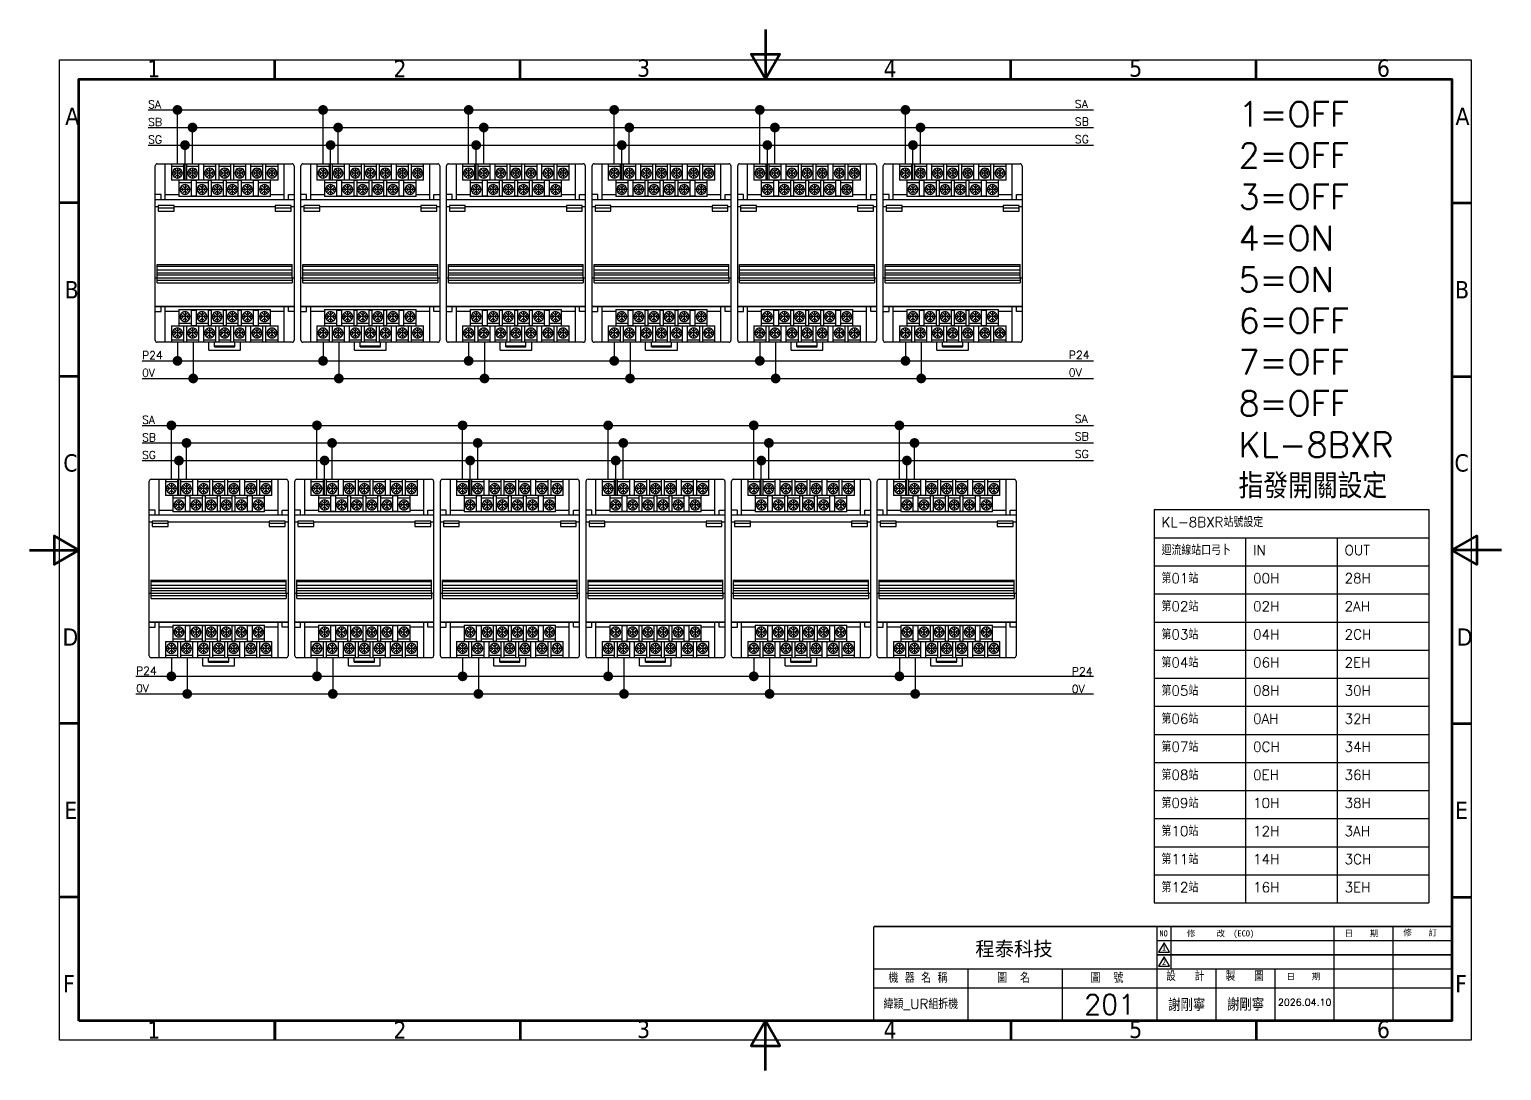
# Model space of a CAD drawing. Header units: millimetres. Extents: x -782 to 3702, y -797 to 1013.
# Drawn here: x 53.1 to 350.1, y -292.1 to -82.1 of the extents above; entities that cross this region are included whole.
import ezdxf

# ---------------------------------------------------------------- set-up
doc = ezdxf.new("R2010")
doc.units = ezdxf.units.MM
doc.linetypes.add('CENTER', pattern=[50.8, 31.75, -6.35, 6.35, -6.35])
for name, color, linetype in [('1', 7, 'Continuous'), ('5', 7, 'Continuous'), ('TEXT', 7, 'Continuous')]:
    doc.layers.add(name, color=color, linetype=linetype)
doc.layers.add('圖框 (ISO)', color=7, linetype='Continuous', lineweight=70)
doc.styles.add('RUBONM', font='COMPLEX.shx', dxfattribs={"bigfont": 'chineset.shx'})
doc.styles.get("Standard").update_dxf_attribs({"font": 'txt.shx', "height": 2, "bigfont": 'chineset.shx'})
doc.styles.add('STYLE1', font='', dxfattribs={"height": 30})
doc.styles.add('註記文字 (ISO)', font='tahoma.ttf')
doc.styles.get('STYLE1').set_extended_font_data('MingLiU')

# ---------------------------------------------------------------- blocks, each defined once
blk = doc.blocks.new('A$C0CEA0B25')
for p, q in [((6.1, 203.9), (290.9, 203.9)), ((6.1, 6.1), (6.1, 203.9)), ((290.9, 203.9), (290.9, 6.1)), ((290.9, 6.1), (6.1, 6.1))]:
    blk.add_line(p, q)
at = {"const_width": 0.286}
for points in [[(170.31, 29.05), (287, 29.05)], [(170.31, 29.05), (170.31, 10)], [(227.47, 29.05), (227.47, 10)], [(230.32, 29.05), (230.32, 20.48)], [(263.19, 29.05), (263.19, 10)], [(275.09, 29.05), (275.09, 10)], [(227.47, 26.19), (287, 26.19)], [(227.47, 23.34), (287, 23.34)], [(170.31, 20.48), (287, 20.48)], [(189.36, 20.48), (189.36, 10)], [(208.41, 20.48), (208.41, 10)], [(239.37, 20.48), (239.37, 10)], [(251.28, 20.48), (251.28, 10)], [(170.31, 16.67), (287, 16.67)], [(170.31, 10), (287, 10)]]:
    blk.add_lwpolyline(points, dxfattribs=at)
at = {"layer": '5'}
for points in [[(229.98, 23.91), (228.9, 25.79), (227.81, 23.91)], [(229.98, 21.05), (228.9, 22.93), (227.81, 21.05)]]:
    blk.add_lwpolyline(points, close=True, dxfattribs=at)
at = {"layer": '圖框 (ISO)'}
for p, q in [((49.5, 200), (49.5, 203.9)), ((99, 200), (99, 203.9)), ((198, 200), (198, 203.9)), ((247.5, 200), (247.5, 203.9)), ((10, 175), (6.1, 175)), ((287, 175), (290.9, 175)), ((10, 140), (6.1, 140)), ((287, 140), (290.9, 140)), ((10, 70), (6.1, 70)), ((287, 70), (290.9, 70)), ((10, 35), (6.1, 35)), ((287, 35), (290.9, 35)), ((49.5, 10), (49.5, 6.1)), ((49.5, 6.1), (49.5, 10)), ((99, 10), (99, 6.1)), ((198, 10), (198, 6.1)), ((247.5, 10), (247.5, 6.1))]:
    blk.add_line(p, q, dxfattribs=at)
at = {"layer": '圖框 (ISO)', "flags": 128}
for points in [[(148.5, 210), (148.5, 200), (145.61, 205), (151.39, 205), (148.5, 200)], [(10, 10), (10, 200), (287, 200), (287, 10), (10, 10)], [(0, 105), (10, 105), (5, 107.89), (5, 102.11), (10, 105)], [(297, 105), (287, 105), (292, 107.89), (292, 102.11), (287, 105)], [(148.5, 0), (148.5, 10), (145.61, 5), (151.39, 5), (148.5, 10)]]:
    blk.add_lwpolyline(points, dxfattribs=at)
at = {"layer": '5'}
for s, height, style, p in [('NO', 1.238, 'STYLE1', (227.98, 27.05)), ('修     改  (ECO)', 1.2383, 'STYLE1', (233.51, 27.05)), ('日    期', 1.238, 'STYLE1', (265.33, 27.05)), ('修    訂', 1.238, 'STYLE1', (277.17, 27.21)), ('1', 1.14, 'STYLE1', (228.5, 24.17)), ('2', 1.14, 'STYLE1', (228.5, 21.31)), ('機 器 名 稱', 1.905, 'RUBONM', (173.3, 17.71)), ('圖  名', 1.905, 'RUBONM', (195.24, 17.71)), ('圖  號', 1.905, 'RUBONM', (214.09, 17.71)), ('設   計', 1.705, 'RUBONM', (229.32, 18.12)), ('製   圖', 1.705, 'RUBONM', (241.32, 18.12)), ('日    期', 1.238, 'STYLE1', (253.59, 18.36))]:
    blk.add_text(s, height=height, dxfattribs=dict(at, style=style)).set_placement(p)
at = {"layer": 'TEXT', "style": 'STYLE1'}
blk.add_text('程泰科技', height=2.858, dxfattribs=at).set_placement((190.84, 23.14))
at = {"layer": '圖框 (ISO)', "char_height": 3.5, "attachment_point": 7, "style": '註記文字 (ISO)'}
for s, insert in [('1', (23.78, 200.33)), ('2', (73.44, 200.33)), ('3', (122.6, 200.4)), ('4', (172.33, 200.33)), ('5', (221.88, 200.4)), ('6', (271.85, 200.4)), ('A', (7.21, 190.75)), ('A', (287.71, 190.75)), ('B', (7.11, 155.75)), ('B', (287.62, 155.75)), ('C', (6.83, 120.75)), ('C', (287.5, 120.75)), ('D', (6.67, 85.69)), ('D', (287.97, 85.69)), ('E', (7.04, 50.75)), ('E', (287.62, 50.75)), ('F', (6.77, 15.75)), ('F', (287.64, 15.75)), ('1', (23.78, 6.43)), ('2', (73.44, 6.43)), ('3', (122.6, 6.5)), ('4', (172.33, 6.43)), ('5', (221.88, 6.5)), ('6', (271.85, 6.5))]:
    blk.add_mtext(s, dxfattribs=dict(at, insert=insert))
blk = doc.blocks.new('圖框2')
blk.add_blockref('A$C0CEA0B25', (0, 0))
at = {"ltscale": 2, "attachment_point": 1}
for s, insert, char_height in [('謝剛寧', (241.61, 14.58), 2.5), ('謝剛寧', (229.73, 14.49), 2.5), ('2026.04.10', (251.88, 14.49), 1.4)]:
    blk.add_mtext(s, dxfattribs=dict(at, insert=insert, char_height=char_height))
at = {"color": 7, "ltscale": 2, "insert": (179.84, 13.33), "char_height": 2, "attachment_point": 5}
blk.add_mtext_dynamic_manual_height_columns('緯穎_UR組拆機', width=19.0512, gutter_width=10, heights=[0], dxfattribs=at)
blk = doc.blocks.new('A$C4FCD676B')
at = {"layer": '1', "color": 7, "linetype": 'Continuous'}
for p, q in [((0, 78.5), (0, 93)), ((1, 94), (5, 94)), ((5, 94), (38.05, 94)), ((5, 78.5), (5, 94)), ((8.11, 94), (8.11, 92.85)), ((8.11, 92.85), (14.21, 92.85)), ((8.11, 92.85), (8.11, 85.75)), ((10.1, 89.65), (9.07, 90.68)), ((10.81, 90.36), (9.78, 91.39)), ((12.54, 91.39), (11.51, 90.36)), ((13.25, 90.68), (12.22, 89.65)), ((14.21, 94), (15.73, 94)), ((14.21, 94), (14.21, 92.85)), ((14.21, 92.85), (14.21, 85.75)), ((15.73, 94), (15.73, 92.85)), ((15.73, 92.85), (21.83, 92.85)), ((15.73, 92.85), (15.73, 85.75)), ((17.72, 89.65), (16.69, 90.68)), ((18.43, 90.36), (17.4, 91.39)), ((20.16, 91.39), (19.13, 90.36)), ((20.87, 90.68), (19.84, 89.65)), ((21.83, 94), (24.33, 94)), ((21.83, 94), (21.83, 92.85)), ((21.83, 92.85), (21.83, 85.75)), ((24.33, 94), (24.33, 92.85)), ((24.33, 94), (30.43, 94)), ((24.33, 92.85), (30.43, 92.85)), ((24.33, 92.85), (24.33, 85.75)), ((26.32, 89.65), (25.29, 90.68)), ((27.03, 90.36), (26, 91.39)), ((28.76, 91.39), (27.73, 90.36)), ((29.47, 90.68), (28.44, 89.65)), ((30.43, 94), (31.95, 94)), ((30.43, 94), (30.43, 92.85)), ((30.43, 92.85), (30.43, 85.75)), ((31.95, 94), (31.95, 92.85)), ((31.95, 92.85), (38.05, 92.85)), ((31.95, 92.85), (31.95, 85.75)), ((33.94, 89.65), (32.91, 90.68)), ((34.65, 90.36), (33.62, 91.39)), ((36.38, 91.39), (35.35, 90.36)), ((37.09, 90.68), (36.06, 89.65)), ((38.05, 94), (39.57, 94)), ((38.05, 92.85), (38.05, 94)), ((38.05, 85.75), (38.05, 92.85)), ((39.57, 94), (45.67, 94)), ((39.57, 92.85), (39.57, 94)), ((39.57, 85.75), (39.57, 92.85)), ((39.57, 92.85), (45.67, 92.85)), ((41.56, 89.65), (40.53, 90.68)), ((42.27, 90.36), (41.24, 91.39)), ((44, 91.39), (42.97, 90.36)), ((44.71, 90.68), (43.68, 89.65)), ((45.67, 94), (48.17, 94)), ((45.67, 92.85), (45.67, 94)), ((45.67, 85.75), (45.67, 92.85)), ((48.17, 94), (65, 94)), ((48.17, 92.85), (48.17, 94)), ((48.17, 85.75), (48.17, 92.85)), ((48.17, 92.85), (54.27, 92.85)), ((50.16, 89.65), (49.13, 90.68)), ((50.87, 90.36), (49.84, 91.39)), ((52.6, 91.39), (51.57, 90.36)), ((53.31, 90.68), (52.28, 89.65)), ((54.27, 94), (55.79, 94)), ((54.27, 92.85), (54.27, 94)), ((54.27, 85.75), (54.27, 92.85)), ((55.79, 92.85), (55.79, 94)), ((55.79, 85.75), (55.79, 92.85)), ((55.79, 92.85), (61.89, 92.85)), ((57.78, 89.65), (56.75, 90.68)), ((58.49, 90.36), (57.46, 91.39)), ((60.22, 91.39), (59.19, 90.36)), ((60.93, 90.68), (59.9, 89.65)), ((61.89, 92.85), (61.89, 94)), ((61.89, 85.75), (61.89, 92.85)), ((65, 94), (69, 94)), ((65, 78.5), (65, 94)), ((70, 93), (70, 78.5)), ((61.89, 85.75), (8.11, 85.75)), ((9.07, 87.92), (10.1, 88.95)), ((10.81, 88.24), (9.78, 87.21)), ((12.54, 87.21), (11.51, 88.24)), ((11.92, 85.75), (11.92, 84.6)), ((11.92, 84.6), (18.02, 84.6)), ((11.92, 84.6), (11.92, 78.5)), ((12.22, 88.95), (13.25, 87.92)), ((13.91, 81.4), (12.88, 82.43)), ((14.62, 82.11), (13.59, 83.14)), ((16.35, 83.14), (15.32, 82.11)), ((17.06, 82.43), (16.03, 81.4)), ((16.69, 87.92), (17.72, 88.95)), ((18.43, 88.24), (17.4, 87.21)), ((18.02, 85.75), (20.52, 85.75)), ((18.02, 85.75), (18.02, 84.6)), ((18.02, 84.6), (18.02, 78.5)), ((20.16, 87.21), (19.13, 88.24)), ((19.84, 88.95), (20.87, 87.92)), ((20.52, 85.75), (20.52, 84.6)), ((20.52, 84.6), (26.62, 84.6)), ((20.52, 84.6), (20.52, 78.5)), ((22.51, 81.4), (21.48, 82.43)), ((23.22, 82.11), (22.19, 83.14)), ((24.95, 83.14), (23.92, 82.11)), ((25.66, 82.43), (24.63, 81.4)), ((25.29, 87.92), (26.32, 88.95)), ((27.03, 88.24), (26, 87.21)), ((26.62, 85.75), (28.14, 85.75)), ((26.62, 85.75), (26.62, 84.6)), ((26.62, 84.6), (26.62, 78.5)), ((28.76, 87.21), (27.73, 88.24)), ((28.14, 85.75), (28.14, 84.6)), ((28.14, 84.6), (34.24, 84.6)), ((28.14, 84.6), (28.14, 78.5)), ((28.44, 88.95), (29.47, 87.92)), ((30.13, 81.4), (29.1, 82.43)), ((30.84, 82.11), (29.81, 83.14)), ((32.57, 83.14), (31.54, 82.11)), ((33.28, 82.43), (32.25, 81.4)), ((32.91, 87.92), (33.94, 88.95)), ((34.65, 88.24), (33.62, 87.21)), ((34.24, 85.75), (35.76, 85.75)), ((34.24, 85.75), (34.24, 84.6)), ((34.24, 84.6), (34.24, 78.5)), ((36.38, 87.21), (35.35, 88.24)), ((35.76, 85.75), (35.76, 84.6)), ((35.76, 84.6), (41.86, 84.6)), ((35.76, 84.6), (35.76, 78.5)), ((36.06, 88.95), (37.09, 87.92)), ((37.75, 81.4), (36.72, 82.43)), ((38.46, 82.11), (37.43, 83.14)), ((40.19, 83.14), (39.16, 82.11)), ((40.9, 82.43), (39.87, 81.4)), ((40.53, 87.92), (41.56, 88.95)), ((42.27, 88.24), (41.24, 87.21)), ((41.86, 85.75), (43.38, 85.75)), ((41.86, 84.6), (41.86, 85.75)), ((41.86, 78.5), (41.86, 84.6)), ((44, 87.21), (42.97, 88.24)), ((43.38, 84.6), (43.38, 85.75)), ((43.38, 84.6), (49.48, 84.6)), ((43.38, 78.5), (43.38, 84.6)), ((43.68, 88.95), (44.71, 87.92)), ((45.37, 81.4), (44.34, 82.43)), ((46.08, 82.11), (45.05, 83.14)), ((47.81, 83.14), (46.78, 82.11)), ((48.52, 82.43), (47.49, 81.4)), ((49.13, 87.92), (50.16, 88.95)), ((49.48, 85.75), (51.98, 85.75)), ((49.48, 84.6), (49.48, 85.75)), ((49.48, 78.5), (49.48, 84.6)), ((50.87, 88.24), (49.84, 87.21)), ((52.6, 87.21), (51.57, 88.24)), ((51.98, 84.6), (51.98, 85.75)), ((51.98, 84.6), (58.08, 84.6)), ((51.98, 78.5), (51.98, 84.6)), ((52.28, 88.95), (53.31, 87.92)), ((53.97, 81.4), (52.94, 82.43)), ((54.68, 82.11), (53.65, 83.14)), ((56.41, 83.14), (55.38, 82.11)), ((57.12, 82.43), (56.09, 81.4)), ((56.75, 87.92), (57.78, 88.95)), ((58.49, 88.24), (57.46, 87.21)), ((58.08, 84.6), (58.08, 85.75)), ((58.08, 78.5), (58.08, 84.6)), ((60.22, 87.21), (59.19, 88.24)), ((59.9, 88.95), (60.93, 87.92)), ((2.9, 78.5), (0, 78.5)), ((0, 72.5), (0, 78.5)), ((0, 76), (70, 76)), ((1.5, 76), (4, 76)), ((2.9, 76), (2.9, 78.5)), ((4, 76), (5, 76)), ((5, 76), (5, 78.5)), ((5, 78.5), (11.92, 78.5)), ((5, 76), (65, 76)), ((5, 76), (65, 76)), ((11.92, 78.5), (11.92, 77.5)), ((28.14, 77.5), (11.92, 77.5)), ((12.88, 79.67), (13.91, 80.7)), ((14.62, 79.99), (13.59, 78.96)), ((16.35, 78.96), (15.32, 79.99)), ((16.03, 80.7), (17.06, 79.67)), ((18.02, 78.5), (18.02, 77.5)), ((18.02, 77.92), (20.52, 77.92)), ((20.52, 78.5), (20.52, 77.5)), ((21.48, 79.67), (22.51, 80.7)), ((23.22, 79.99), (22.19, 78.96)), ((24.95, 78.96), (23.92, 79.99)), ((24.63, 80.7), (25.66, 79.67)), ((26.62, 78.5), (26.62, 77.5)), ((26.62, 77.92), (28.14, 77.92)), ((28.14, 78.5), (28.14, 77.5)), ((58.08, 77.5), (28.14, 77.5)), ((29.1, 79.67), (30.13, 80.7)), ((30.84, 79.99), (29.81, 78.96)), ((32.57, 78.96), (31.54, 79.99)), ((32.25, 80.7), (33.28, 79.67)), ((34.24, 78.5), (34.24, 77.5)), ((34.24, 77.92), (35.76, 77.92)), ((35.76, 78.5), (35.76, 77.5)), ((36.72, 79.67), (37.75, 80.7)), ((38.46, 79.99), (37.43, 78.96)), ((40.19, 78.96), (39.16, 79.99)), ((39.87, 80.7), (40.9, 79.67)), ((41.86, 77.5), (41.86, 78.5)), ((41.86, 77.92), (43.38, 77.92)), ((43.38, 77.5), (43.38, 78.5)), ((44.34, 79.67), (45.37, 80.7)), ((46.08, 79.99), (45.05, 78.96)), ((47.81, 78.96), (46.78, 79.99)), ((47.49, 80.7), (48.52, 79.67)), ((49.48, 77.5), (49.48, 78.5)), ((49.48, 77.92), (51.98, 77.92)), ((51.98, 77.5), (51.98, 78.5)), ((52.94, 79.67), (53.97, 80.7)), ((54.68, 79.99), (53.65, 78.96)), ((56.41, 78.96), (55.38, 79.99)), ((56.09, 80.7), (57.12, 79.67)), ((58.08, 77.5), (58.08, 78.5)), ((58.08, 78.5), (65, 78.5)), ((65, 76), (65, 78.5)), ((65, 76), (66, 76)), ((66, 76), (68.5, 76)), ((67.1, 78.5), (70, 78.5)), ((67.1, 76), (67.1, 78.5)), ((70, 78.5), (70, 76)), ((70, 76), (70, 72.5)), ((0, 72.5), (1.5, 72.5)), ((0, 22), (0, 72.5)), ((9.5, 72.9), (1.5, 72.9)), ((1.5, 72.9), (1.5, 70.2)), ((1.5, 71.8), (9.5, 71.8)), ((1.5, 70.2), (9.5, 70.2)), ((9.5, 70.2), (9.5, 72.9)), ((9.5, 72.5), (60.5, 72.5)), ((60.5, 72.9), (60.5, 70.2)), ((68.5, 72.9), (60.5, 72.9)), ((60.5, 71.8), (68.5, 71.8)), ((60.5, 70.2), (68.5, 70.2)), ((68.5, 70.2), (68.5, 72.9)), ((68.5, 72.5), (70, 72.5)), ((70, 72.5), (70, 22)), ((1, 41.67), (1, 43.24)), ((1, 43.2), (69, 43.2)), ((1, 42.4), (69, 42.4)), ((1, 36.5), (1, 41.67)), ((69, 40.4), (1, 40.4)), ((1, 39.1), (69, 39.1)), ((69, 37.8), (1, 37.8)), ((69, 41.67), (69, 43.24)), ((69, 36.5), (69, 41.67)), ((0, 36.5), (70, 36.5)), ((1, 33.9), (1, 36.5)), ((69, 35.2), (1, 35.2)), ((1, 33.9), (69, 33.9)), ((69, 36.5), (69, 35.2)), ((69, 35.2), (69, 33.9)), ((0, 19.5), (0, 22)), ((0, 19.5), (0, 22)), ((4, 22), (0, 22)), ((0, 5), (0, 19.5)), ((0, 19.5), (2.9, 19.5)), ((0.3, 22), (69.7, 22)), ((69.7, 22), (0.3, 22)), ((4, 22), (1.5, 22)), ((2.9, 19.5), (2.9, 22)), ((5, 22), (4, 22)), ((5, 22), (4, 22)), ((65, 22), (5, 22)), ((65, 22), (5, 22)), ((5, 19.5), (5, 22)), ((65, 22), (5, 22)), ((65, 22), (5, 22)), ((11.92, 19.5), (5, 19.5)), ((5, 4), (5, 19.5)), ((11.92, 20.5), (11.92, 19.5)), ((11.92, 20.5), (28.14, 20.5)), ((11.92, 19.5), (11.92, 13.4)), ((13.91, 17.3), (12.88, 18.33)), ((12.88, 15.57), (13.91, 16.6)), ((13.59, 19.04), (14.62, 18.01)), ((13.59, 14.86), (14.62, 15.89)), ((15.32, 18.01), (16.35, 19.04)), ((15.32, 15.89), (16.35, 14.86)), ((17.06, 18.33), (16.03, 17.3)), ((16.03, 16.6), (17.06, 15.57)), ((18.02, 20.5), (18.02, 19.5)), ((20.52, 20.08), (18.02, 20.08)), ((18.02, 19.5), (18.02, 13.4)), ((20.52, 20.5), (20.52, 19.5)), ((20.52, 19.5), (20.52, 13.4)), ((22.51, 17.3), (21.48, 18.33)), ((21.48, 15.57), (22.51, 16.6)), ((22.19, 19.04), (23.22, 18.01)), ((22.19, 14.86), (23.22, 15.89)), ((23.92, 18.01), (24.95, 19.04)), ((23.92, 15.89), (24.95, 14.86)), ((25.66, 18.33), (24.63, 17.3)), ((24.63, 16.6), (25.66, 15.57)), ((26.62, 20.5), (26.62, 19.5)), ((28.14, 20.08), (26.62, 20.08)), ((26.62, 19.5), (26.62, 13.4)), ((28.14, 20.5), (58.08, 20.5)), ((28.14, 20.5), (28.14, 19.5)), ((28.14, 19.5), (28.14, 13.4)), ((30.13, 17.3), (29.1, 18.33)), ((29.1, 15.57), (30.13, 16.6)), ((29.81, 19.04), (30.84, 18.01)), ((29.81, 14.86), (30.84, 15.89)), ((31.54, 18.01), (32.57, 19.04)), ((31.54, 15.89), (32.57, 14.86)), ((33.28, 18.33), (32.25, 17.3)), ((32.25, 16.6), (33.28, 15.57)), ((34.24, 20.5), (34.24, 19.5)), ((35.76, 20.08), (34.24, 20.08)), ((34.24, 19.5), (34.24, 13.4)), ((35.76, 20.5), (35.76, 19.5)), ((35.76, 19.5), (35.76, 13.4)), ((37.75, 17.3), (36.72, 18.33)), ((36.72, 15.57), (37.75, 16.6)), ((37.43, 19.04), (38.46, 18.01)), ((37.43, 14.86), (38.46, 15.89)), ((39.16, 18.01), (40.19, 19.04)), ((39.16, 15.89), (40.19, 14.86)), ((40.9, 18.33), (39.87, 17.3)), ((39.87, 16.6), (40.9, 15.57)), ((41.86, 19.5), (41.86, 20.5)), ((43.38, 20.08), (41.86, 20.08)), ((41.86, 13.4), (41.86, 19.5)), ((43.38, 19.5), (43.38, 20.5)), ((43.38, 13.4), (43.38, 19.5)), ((45.37, 17.3), (44.34, 18.33)), ((44.34, 15.57), (45.37, 16.6)), ((45.05, 19.04), (46.08, 18.01)), ((45.05, 14.86), (46.08, 15.89)), ((46.78, 18.01), (47.81, 19.04)), ((46.78, 15.89), (47.81, 14.86)), ((48.52, 18.33), (47.49, 17.3)), ((47.49, 16.6), (48.52, 15.57)), ((49.48, 19.5), (49.48, 20.5)), ((51.98, 20.08), (49.48, 20.08)), ((49.48, 13.4), (49.48, 19.5)), ((51.98, 19.5), (51.98, 20.5)), ((51.98, 13.4), (51.98, 19.5)), ((53.97, 17.3), (52.94, 18.33)), ((52.94, 15.57), (53.97, 16.6)), ((53.65, 19.04), (54.68, 18.01)), ((53.65, 14.86), (54.68, 15.89)), ((55.38, 18.01), (56.41, 19.04)), ((55.38, 15.89), (56.41, 14.86)), ((57.12, 18.33), (56.09, 17.3)), ((56.09, 16.6), (57.12, 15.57)), ((58.08, 19.5), (58.08, 20.5)), ((65, 19.5), (58.08, 19.5)), ((58.08, 13.4), (58.08, 19.5)), ((66, 22), (65, 22)), ((65, 19.5), (65, 22)), ((66, 22), (65, 22)), ((65, 4), (65, 19.5)), ((68.5, 22), (66, 22)), ((70, 22), (66, 22)), ((67.1, 19.5), (67.1, 22)), ((70, 19.5), (67.1, 19.5)), ((70, 22), (70, 5)), ((8.11, 12.25), (61.89, 12.25)), ((8.11, 12.25), (8.11, 5.15)), ((10.1, 9.05), (9.07, 10.08)), ((9.07, 7.32), (10.1, 8.35)), ((9.78, 10.79), (10.81, 9.76)), ((9.78, 6.61), (10.81, 7.64)), ((11.51, 9.76), (12.54, 10.79)), ((11.51, 7.64), (12.54, 6.61)), ((11.92, 13.4), (11.92, 12.25)), ((18.02, 13.4), (11.92, 13.4)), ((13.25, 10.08), (12.22, 9.05)), ((12.22, 8.35), (13.25, 7.32)), ((14.21, 12.25), (14.21, 5.15)), ((15.73, 12.25), (15.73, 5.15)), ((17.72, 9.05), (16.69, 10.08)), ((16.69, 7.32), (17.72, 8.35)), ((17.4, 10.79), (18.43, 9.76)), ((17.4, 6.61), (18.43, 7.64)), ((18.02, 13.4), (18.02, 12.25)), ((20.52, 12.25), (18.02, 12.25)), ((19.13, 9.76), (20.16, 10.79)), ((19.13, 7.64), (20.16, 6.61)), ((20.87, 10.08), (19.84, 9.05)), ((19.84, 8.35), (20.87, 7.32)), ((20.52, 13.4), (20.52, 12.25)), ((26.62, 13.4), (20.52, 13.4)), ((21.83, 12.25), (21.83, 5.15)), ((24.33, 12.25), (24.33, 5.15)), ((26.32, 9.05), (25.29, 10.08)), ((25.29, 7.32), (26.32, 8.35)), ((26, 10.79), (27.03, 9.76)), ((26, 6.61), (27.03, 7.64)), ((26.62, 13.4), (26.62, 12.25)), ((28.14, 12.25), (26.62, 12.25)), ((27.73, 9.76), (28.76, 10.79)), ((27.73, 7.64), (28.76, 6.61)), ((28.14, 13.4), (28.14, 12.25)), ((34.24, 13.4), (28.14, 13.4)), ((29.47, 10.08), (28.44, 9.05)), ((28.44, 8.35), (29.47, 7.32)), ((30.43, 12.25), (30.43, 5.15)), ((31.95, 12.25), (31.95, 5.15)), ((33.94, 9.05), (32.91, 10.08)), ((32.91, 7.32), (33.94, 8.35)), ((33.62, 10.79), (34.65, 9.76)), ((33.62, 6.61), (34.65, 7.64)), ((34.24, 13.4), (34.24, 12.25)), ((35.76, 12.25), (34.24, 12.25)), ((35.35, 9.76), (36.38, 10.79)), ((35.35, 7.64), (36.38, 6.61)), ((35.76, 13.4), (35.76, 12.25)), ((41.86, 13.4), (35.76, 13.4)), ((37.09, 10.08), (36.06, 9.05)), ((36.06, 8.35), (37.09, 7.32)), ((38.05, 5.15), (38.05, 12.25)), ((39.57, 5.15), (39.57, 12.25)), ((41.56, 9.05), (40.53, 10.08)), ((40.53, 7.32), (41.56, 8.35)), ((41.24, 10.79), (42.27, 9.76)), ((41.24, 6.61), (42.27, 7.64)), ((41.86, 12.25), (41.86, 13.4)), ((43.38, 12.25), (41.86, 12.25)), ((42.97, 9.76), (44, 10.79)), ((42.97, 7.64), (44, 6.61)), ((49.48, 13.4), (43.38, 13.4)), ((43.38, 12.25), (43.38, 13.4)), ((44.71, 10.08), (43.68, 9.05)), ((43.68, 8.35), (44.71, 7.32)), ((45.67, 5.15), (45.67, 12.25)), ((48.17, 5.15), (48.17, 12.25)), ((50.16, 9.05), (49.13, 10.08)), ((49.13, 7.32), (50.16, 8.35)), ((49.48, 12.25), (49.48, 13.4)), ((51.98, 12.25), (49.48, 12.25)), ((49.84, 10.79), (50.87, 9.76)), ((49.84, 6.61), (50.87, 7.64)), ((51.57, 9.76), (52.6, 10.79)), ((51.57, 7.64), (52.6, 6.61)), ((58.08, 13.4), (51.98, 13.4)), ((51.98, 12.25), (51.98, 13.4)), ((53.31, 10.08), (52.28, 9.05)), ((52.28, 8.35), (53.31, 7.32)), ((54.27, 5.15), (54.27, 12.25)), ((55.79, 5.15), (55.79, 12.25)), ((57.78, 9.05), (56.75, 10.08)), ((56.75, 7.32), (57.78, 8.35)), ((57.46, 10.79), (58.49, 9.76)), ((57.46, 6.61), (58.49, 7.64)), ((58.08, 12.25), (58.08, 13.4)), ((59.19, 9.76), (60.22, 10.79)), ((59.19, 7.64), (60.22, 6.61)), ((60.93, 10.08), (59.9, 9.05)), ((59.9, 8.35), (60.93, 7.32)), ((61.89, 5.15), (61.89, 12.25)), ((5, 4), (1, 4)), ((27, 4), (5, 4)), ((8.11, 5.15), (8.11, 4)), ((14.21, 5.15), (8.11, 5.15)), ((14.21, 5.15), (14.21, 4)), ((15.73, 5.15), (15.73, 4)), ((21.83, 5.15), (15.73, 5.15)), ((21.83, 5.15), (21.83, 4)), ((24.33, 5.15), (24.33, 4)), ((30.43, 5.15), (24.33, 5.15)), ((27, 0), (27, 4)), ((43, 4), (27, 4)), ((29.9, 2.2), (29.9, 4)), ((29.9, 2.2), (40.1, 2.2)), ((29.9, 1.7), (29.9, 2.2)), ((29.9, 1.7), (40.1, 1.7)), ((30.43, 5.15), (30.43, 4)), ((31.95, 5.15), (31.95, 4)), ((38.05, 5.15), (31.95, 5.15)), ((38.05, 4), (38.05, 5.15)), ((39.57, 4), (38.05, 4)), ((45.67, 5.15), (39.57, 5.15)), ((39.57, 4), (39.57, 5.15)), ((40.1, 2.2), (40.1, 4)), ((40.1, 1.7), (40.1, 2.2)), ((43, 0), (43, 4)), ((48.17, 4), (43, 4)), ((45.67, 4), (45.67, 5.15)), ((54.27, 5.15), (48.17, 5.15)), ((48.17, 4), (48.17, 5.15)), ((65, 4), (48.17, 4)), ((54.27, 4), (54.27, 5.15)), ((55.79, 4), (54.27, 4)), ((61.89, 5.15), (55.79, 5.15)), ((55.79, 4), (55.79, 5.15)), ((61.89, 4), (61.89, 5.15)), ((69, 4), (65, 4)), ((27, 0), (43, 0))]:
    blk.add_line(p, q, dxfattribs=at)
at = {"layer": '1', "color": 2, "linetype": 'CENTER'}
for p, q in [((13.91, 89.3), (8.41, 89.3)), ((11.16, 92.05), (11.16, 86.55)), ((21.53, 89.3), (16.03, 89.3)), ((18.78, 92.05), (18.78, 86.55)), ((30.13, 89.3), (24.63, 89.3)), ((27.38, 92.05), (27.38, 86.55)), ((37.75, 89.3), (32.25, 89.3)), ((35, 92.05), (35, 86.55)), ((45.37, 89.3), (39.87, 89.3)), ((42.62, 92.05), (42.62, 86.55)), ((53.97, 89.3), (48.47, 89.3)), ((51.22, 92.05), (51.22, 86.55)), ((61.59, 89.3), (56.09, 89.3)), ((58.84, 92.05), (58.84, 86.55)), ((14.97, 83.8), (14.97, 78.3)), ((23.57, 83.8), (23.57, 78.3)), ((31.19, 83.8), (31.19, 78.3)), ((38.81, 83.8), (38.81, 78.3)), ((46.43, 83.8), (46.43, 78.3)), ((55.03, 83.8), (55.03, 78.3)), ((17.72, 81.05), (12.22, 81.05)), ((26.32, 81.05), (20.82, 81.05)), ((33.94, 81.05), (28.44, 81.05)), ((41.56, 81.05), (36.06, 81.05)), ((49.18, 81.05), (43.68, 81.05)), ((57.78, 81.05), (52.28, 81.05)), ((17.72, 16.95), (12.22, 16.95)), ((14.97, 19.7), (14.97, 14.2)), ((26.32, 16.95), (20.82, 16.95)), ((23.57, 19.7), (23.57, 14.2)), ((33.94, 16.95), (28.44, 16.95)), ((31.19, 19.7), (31.19, 14.2)), ((41.56, 16.95), (36.06, 16.95)), ((38.81, 19.7), (38.81, 14.2)), ((49.18, 16.95), (43.68, 16.95)), ((46.43, 19.7), (46.43, 14.2)), ((57.78, 16.95), (52.28, 16.95)), ((55.03, 19.7), (55.03, 14.2)), ((13.91, 8.7), (8.41, 8.7)), ((11.16, 11.45), (11.16, 5.95)), ((21.53, 8.7), (16.03, 8.7)), ((18.78, 11.45), (18.78, 5.95)), ((30.13, 8.7), (24.63, 8.7)), ((27.38, 11.45), (27.38, 5.95)), ((37.75, 8.7), (32.25, 8.7)), ((35, 11.45), (35, 5.95)), ((45.37, 8.7), (39.87, 8.7)), ((42.62, 11.45), (42.62, 5.95)), ((53.97, 8.7), (48.47, 8.7)), ((51.22, 11.45), (51.22, 5.95)), ((61.59, 8.7), (56.09, 8.7)), ((58.84, 11.45), (58.84, 5.95))]:
    blk.add_line(p, q, dxfattribs=at)
at = {"layer": '1', "color": 7, "linetype": 'Continuous'}
for centre, radius, start, end in [((1, 93), 1, 90, 180.00001), ((11.16, 89.3), 2.5, 146.53696, 213.46304), ((11.16, 89.3), 2.5, 123.46305, 146.53696), ((11.16, 89.3), 2.5, 56.53696, 123.46305), ((9.75, 89.3), 0.5, 315, 45), ((11.16, 90.71), 0.5, 225, 315), ((12.57, 89.3), 0.5, 135, 225), ((11.16, 89.3), 2.5, 33.46304, 56.53696), ((11.16, 89.3), 2.5, 326.53696, 33.46304), ((18.78, 89.3), 2.5, 146.53696, 213.46304), ((18.78, 89.3), 2.5, 123.46305, 146.53696), ((18.78, 89.3), 2.5, 56.53696, 123.46305), ((17.37, 89.3), 0.5, 315, 45), ((18.78, 90.71), 0.5, 225, 315), ((20.19, 89.3), 0.5, 135, 225), ((18.78, 89.3), 2.5, 33.46304, 56.53696), ((18.78, 89.3), 2.5, 326.53696, 33.46304), ((27.38, 89.3), 2.5, 146.53696, 213.46304), ((27.38, 89.3), 2.5, 123.46305, 146.53696), ((27.38, 89.3), 2.5, 56.53696, 123.46305), ((25.97, 89.3), 0.5, 315, 45), ((27.38, 90.71), 0.5, 225, 315), ((28.79, 89.3), 0.5, 135, 225), ((27.38, 89.3), 2.5, 33.46304, 56.53696), ((27.38, 89.3), 2.5, 326.53696, 33.46304), ((35, 89.3), 2.5, 146.53696, 213.46304), ((35, 89.3), 2.5, 123.46305, 146.53696), ((35, 89.3), 2.5, 56.53696, 123.46305), ((33.59, 89.3), 0.5, 315, 45), ((35, 90.71), 0.5, 225, 315), ((36.41, 89.3), 0.5, 135, 225), ((35, 89.3), 2.5, 33.46304, 56.53696), ((35, 89.3), 2.5, 326.53696, 33.46304), ((42.62, 89.3), 2.5, 146.53696, 213.46304), ((42.62, 89.3), 2.5, 123.46305, 146.53696), ((42.62, 89.3), 2.5, 56.53696, 123.46305), ((41.21, 89.3), 0.5, 315, 45), ((42.62, 90.71), 0.5, 225, 315), ((44.03, 89.3), 0.5, 135, 225), ((42.62, 89.3), 2.5, 33.46304, 56.53696), ((42.62, 89.3), 2.5, 326.53696, 33.46304), ((51.22, 89.3), 2.5, 146.53696, 213.46304), ((51.22, 89.3), 2.5, 123.46305, 146.53696), ((51.22, 89.3), 2.5, 56.53696, 123.46305), ((49.81, 89.3), 0.5, 315, 45), ((51.22, 90.71), 0.5, 225, 315), ((52.63, 89.3), 0.5, 135, 225), ((51.22, 89.3), 2.5, 33.46304, 56.53696), ((51.22, 89.3), 2.5, 326.53696, 33.46304), ((58.84, 89.3), 2.5, 146.53696, 213.46304), ((58.84, 89.3), 2.5, 123.46305, 146.53696), ((58.84, 89.3), 2.5, 56.53696, 123.46305), ((57.43, 89.3), 0.5, 315, 45), ((58.84, 90.71), 0.5, 225, 315), ((60.25, 89.3), 0.5, 135, 225), ((58.84, 89.3), 2.5, 33.46304, 56.53696), ((58.84, 89.3), 2.5, 326.53696, 33.46304), ((69, 93), 1, 0, 90), ((11.16, 89.3), 2.5, 213.46304, 236.53695), ((11.16, 89.3), 2.5, 236.53695, 303.46304), ((11.16, 87.89), 0.5, 45, 135), ((14.97, 81.05), 2.5, 146.53696, 213.46304), ((11.16, 89.3), 2.5, 303.46304, 326.53696), ((14.97, 81.05), 2.5, 123.46305, 146.53696), ((14.97, 81.05), 2.5, 56.53696, 123.46305), ((14.97, 82.46), 0.5, 225, 315), ((14.97, 81.05), 2.5, 33.46304, 56.53696), ((18.78, 89.3), 2.5, 213.46304, 236.53695), ((14.97, 81.05), 2.5, 326.53696, 33.46304), ((18.78, 89.3), 2.5, 236.53695, 303.46304), ((18.78, 87.89), 0.5, 45, 135), ((18.78, 89.3), 2.5, 303.46304, 326.53696), ((23.57, 81.05), 2.5, 146.53696, 213.46304), ((23.57, 81.05), 2.5, 123.46305, 146.53696), ((23.57, 81.05), 2.5, 56.53696, 123.46305), ((23.57, 82.46), 0.5, 225, 315), ((23.57, 81.05), 2.5, 33.46304, 56.53696), ((27.38, 89.3), 2.5, 213.46304, 236.53695), ((23.57, 81.05), 2.5, 326.53696, 33.46304), ((27.38, 89.3), 2.5, 236.53695, 303.46304), ((27.38, 87.89), 0.5, 45, 135), ((31.19, 81.05), 2.5, 146.53696, 213.46304), ((27.38, 89.3), 2.5, 303.46304, 326.53696), ((31.19, 81.05), 2.5, 123.46305, 146.53696), ((31.19, 81.05), 2.5, 56.53696, 123.46305), ((31.19, 82.46), 0.5, 225, 315), ((31.19, 81.05), 2.5, 33.46304, 56.53696), ((35, 89.3), 2.5, 213.46304, 236.53695), ((31.19, 81.05), 2.5, 326.53696, 33.46304), ((35, 89.3), 2.5, 236.53695, 303.46304), ((35, 87.89), 0.5, 45, 135), ((38.81, 81.05), 2.5, 146.53696, 213.46304), ((35, 89.3), 2.5, 303.46304, 326.53696), ((38.81, 81.05), 2.5, 123.46305, 146.53696), ((38.81, 81.05), 2.5, 56.53696, 123.46305), ((38.81, 82.46), 0.5, 225, 315), ((38.81, 81.05), 2.5, 33.46304, 56.53696), ((42.62, 89.3), 2.5, 213.46304, 236.53695), ((38.81, 81.05), 2.5, 326.53696, 33.46304), ((42.62, 89.3), 2.5, 236.53695, 303.46304), ((42.62, 87.89), 0.5, 45, 135), ((46.43, 81.05), 2.5, 146.53696, 213.46304), ((42.62, 89.3), 2.5, 303.46304, 326.53696), ((46.43, 81.05), 2.5, 123.46305, 146.53696), ((46.43, 81.05), 2.5, 56.53696, 123.46305), ((46.43, 82.46), 0.5, 225, 315), ((46.43, 81.05), 2.5, 33.46304, 56.53696), ((46.43, 81.05), 2.5, 326.53696, 33.46304), ((51.22, 89.3), 2.5, 213.46304, 236.53695), ((51.22, 89.3), 2.5, 236.53695, 303.46304), ((51.22, 87.89), 0.5, 45, 135), ((55.03, 81.05), 2.5, 146.53696, 213.46304), ((51.22, 89.3), 2.5, 303.46304, 326.53696), ((55.03, 81.05), 2.5, 123.46305, 146.53696), ((55.03, 81.05), 2.5, 56.53696, 123.46305), ((55.03, 82.46), 0.5, 225, 315), ((55.03, 81.05), 2.5, 33.46304, 56.53696), ((58.84, 89.3), 2.5, 213.46304, 236.53695), ((55.03, 81.05), 2.5, 326.53696, 33.46304), ((58.84, 89.3), 2.5, 236.53695, 303.46304), ((58.84, 87.89), 0.5, 45, 135), ((58.84, 89.3), 2.5, 303.46304, 326.53696), ((14.97, 81.05), 2.5, 213.46304, 236.53695), ((14.97, 81.05), 2.5, 236.53695, 303.46304), ((13.56, 81.05), 0.5, 315, 45), ((14.97, 79.64), 0.5, 45, 135), ((16.38, 81.05), 0.5, 135, 225), ((14.97, 81.05), 2.5, 303.46304, 326.53696), ((23.57, 81.05), 2.5, 213.46304, 236.53695), ((23.57, 81.05), 2.5, 236.53695, 303.46304), ((22.16, 81.05), 0.5, 315, 45), ((23.57, 79.64), 0.5, 45, 135), ((24.98, 81.05), 0.5, 135, 225), ((23.57, 81.05), 2.5, 303.46304, 326.53696), ((31.19, 81.05), 2.5, 213.46304, 236.53695), ((31.19, 81.05), 2.5, 236.53695, 303.46304), ((29.78, 81.05), 0.5, 315, 45), ((31.19, 79.64), 0.5, 45, 135), ((32.6, 81.05), 0.5, 135, 225), ((31.19, 81.05), 2.5, 303.46304, 326.53696), ((38.81, 81.05), 2.5, 213.46304, 236.53695), ((38.81, 81.05), 2.5, 236.53695, 303.46304), ((37.4, 81.05), 0.5, 315, 45), ((38.81, 79.64), 0.5, 45, 135), ((40.22, 81.05), 0.5, 135, 225), ((38.81, 81.05), 2.5, 303.46304, 326.53696), ((46.43, 81.05), 2.5, 213.46304, 236.53695), ((46.43, 81.05), 2.5, 236.53695, 303.46304), ((45.02, 81.05), 0.5, 315, 45), ((46.43, 79.64), 0.5, 45, 135), ((47.84, 81.05), 0.5, 135, 225), ((46.43, 81.05), 2.5, 303.46304, 326.53696), ((55.03, 81.05), 2.5, 213.46304, 236.53695), ((55.03, 81.05), 2.5, 236.53695, 303.46304), ((53.62, 81.05), 0.5, 315, 45), ((55.03, 79.64), 0.5, 45, 135), ((56.44, 81.05), 0.5, 135, 225), ((55.03, 81.05), 2.5, 303.46304, 326.53696), ((14.97, 16.95), 2.5, 146.53696, 213.46304), ((14.97, 16.95), 2.5, 123.46305, 146.53696), ((14.97, 16.95), 2.5, 213.46304, 236.53695), ((14.97, 16.95), 2.5, 56.53696, 123.46305), ((14.97, 16.95), 2.5, 236.53695, 303.46304), ((13.56, 16.95), 0.5, 315, 45), ((14.97, 18.36), 0.5, 225, 315), ((14.97, 15.54), 0.5, 45, 135), ((16.38, 16.95), 0.5, 135, 225), ((14.97, 16.95), 2.5, 33.46304, 56.53696), ((14.97, 16.95), 2.5, 303.46304, 326.53696), ((14.97, 16.95), 2.5, 326.53696, 33.46304), ((23.57, 16.95), 2.5, 146.53696, 213.46304), ((23.57, 16.95), 2.5, 123.46305, 146.53696), ((23.57, 16.95), 2.5, 213.46304, 236.53695), ((23.57, 16.95), 2.5, 56.53696, 123.46305), ((23.57, 16.95), 2.5, 236.53695, 303.46304), ((22.16, 16.95), 0.5, 315, 45), ((23.57, 18.36), 0.5, 225, 315), ((23.57, 15.54), 0.5, 45, 135), ((24.98, 16.95), 0.5, 135, 225), ((23.57, 16.95), 2.5, 33.46304, 56.53696), ((23.57, 16.95), 2.5, 303.46304, 326.53696), ((23.57, 16.95), 2.5, 326.53696, 33.46304), ((31.19, 16.95), 2.5, 146.53696, 213.46304), ((31.19, 16.95), 2.5, 123.46305, 146.53696), ((31.19, 16.95), 2.5, 213.46304, 236.53695), ((31.19, 16.95), 2.5, 56.53696, 123.46305), ((31.19, 16.95), 2.5, 236.53695, 303.46304), ((29.78, 16.95), 0.5, 315, 45), ((31.19, 18.36), 0.5, 225, 315), ((31.19, 15.54), 0.5, 45, 135), ((32.6, 16.95), 0.5, 135, 225), ((31.19, 16.95), 2.5, 33.46304, 56.53696), ((31.19, 16.95), 2.5, 303.46304, 326.53696), ((31.19, 16.95), 2.5, 326.53696, 33.46304), ((38.81, 16.95), 2.5, 146.53696, 213.46304), ((38.81, 16.95), 2.5, 123.46305, 146.53696), ((38.81, 16.95), 2.5, 213.46304, 236.53695), ((38.81, 16.95), 2.5, 56.53696, 123.46305), ((38.81, 16.95), 2.5, 236.53695, 303.46304), ((37.4, 16.95), 0.5, 315, 45), ((38.81, 18.36), 0.5, 225, 315), ((38.81, 15.54), 0.5, 45, 135), ((40.22, 16.95), 0.5, 135, 225), ((38.81, 16.95), 2.5, 33.46304, 56.53696), ((38.81, 16.95), 2.5, 303.46304, 326.53696), ((38.81, 16.95), 2.5, 326.53696, 33.46304), ((46.43, 16.95), 2.5, 146.53696, 213.46304), ((46.43, 16.95), 2.5, 123.46305, 146.53696), ((46.43, 16.95), 2.5, 213.46304, 236.53695), ((46.43, 16.95), 2.5, 56.53696, 123.46305), ((46.43, 16.95), 2.5, 236.53695, 303.46304), ((45.02, 16.95), 0.5, 315, 45), ((46.43, 18.36), 0.5, 225, 315), ((46.43, 15.54), 0.5, 45, 135), ((47.84, 16.95), 0.5, 135, 225), ((46.43, 16.95), 2.5, 33.46304, 56.53696), ((46.43, 16.95), 2.5, 303.46304, 326.53696), ((46.43, 16.95), 2.5, 326.53696, 33.46304), ((55.03, 16.95), 2.5, 146.53696, 213.46304), ((55.03, 16.95), 2.5, 123.46305, 146.53696), ((55.03, 16.95), 2.5, 213.46304, 236.53695), ((55.03, 16.95), 2.5, 56.53696, 123.46305), ((55.03, 16.95), 2.5, 236.53695, 303.46304), ((53.62, 16.95), 0.5, 315, 45), ((55.03, 18.36), 0.5, 225, 315), ((55.03, 15.54), 0.5, 45, 135), ((56.44, 16.95), 0.5, 135, 225), ((55.03, 16.95), 2.5, 33.46304, 56.53696), ((55.03, 16.95), 2.5, 303.46304, 326.53696), ((55.03, 16.95), 2.5, 326.53696, 33.46304), ((11.16, 8.7), 2.5, 146.53696, 213.46304), ((11.16, 8.7), 2.5, 123.46305, 146.53696), ((11.16, 8.7), 2.5, 56.53696, 123.46305), ((9.75, 8.7), 0.5, 315, 45), ((11.16, 10.11), 0.5, 225, 315), ((11.16, 7.29), 0.5, 45, 135), ((12.57, 8.7), 0.5, 135, 225), ((11.16, 8.7), 2.5, 33.46304, 56.53696), ((11.16, 8.7), 2.5, 326.53696, 33.46304), ((18.78, 8.7), 2.5, 146.53696, 213.46304), ((18.78, 8.7), 2.5, 123.46305, 146.53696), ((18.78, 8.7), 2.5, 56.53696, 123.46305), ((17.37, 8.7), 0.5, 315, 45), ((18.78, 10.11), 0.5, 225, 315), ((18.78, 7.29), 0.5, 45, 135), ((20.19, 8.7), 0.5, 135, 225), ((18.78, 8.7), 2.5, 33.46304, 56.53696), ((18.78, 8.7), 2.5, 326.53696, 33.46304), ((27.38, 8.7), 2.5, 146.53696, 213.46304), ((27.38, 8.7), 2.5, 123.46305, 146.53696), ((27.38, 8.7), 2.5, 56.53696, 123.46305), ((25.97, 8.7), 0.5, 315, 45), ((27.38, 10.11), 0.5, 225, 315), ((27.38, 7.29), 0.5, 45, 135), ((28.79, 8.7), 0.5, 135, 225), ((27.38, 8.7), 2.5, 33.46304, 56.53696), ((27.38, 8.7), 2.5, 326.53696, 33.46304), ((35, 8.7), 2.5, 146.53696, 213.46304), ((35, 8.7), 2.5, 123.46305, 146.53696), ((35, 8.7), 2.5, 56.53696, 123.46305), ((33.59, 8.7), 0.5, 315, 45), ((35, 10.11), 0.5, 225, 315), ((35, 7.29), 0.5, 45, 135), ((36.41, 8.7), 0.5, 135, 225), ((35, 8.7), 2.5, 33.46304, 56.53696), ((35, 8.7), 2.5, 326.53696, 33.46304), ((42.62, 8.7), 2.5, 146.53696, 213.46304), ((42.62, 8.7), 2.5, 123.46305, 146.53696), ((42.62, 8.7), 2.5, 56.53696, 123.46305), ((41.21, 8.7), 0.5, 315, 45), ((42.62, 10.11), 0.5, 225, 315), ((42.62, 7.29), 0.5, 45, 135), ((44.03, 8.7), 0.5, 135, 225), ((42.62, 8.7), 2.5, 33.46304, 56.53696), ((42.62, 8.7), 2.5, 326.53696, 33.46304), ((51.22, 8.7), 2.5, 146.53696, 213.46304), ((51.22, 8.7), 2.5, 123.46305, 146.53696), ((51.22, 8.7), 2.5, 56.53696, 123.46305), ((49.81, 8.7), 0.5, 315, 45), ((51.22, 10.11), 0.5, 225, 315), ((51.22, 7.29), 0.5, 45, 135), ((52.63, 8.7), 0.5, 135, 225), ((51.22, 8.7), 2.5, 33.46304, 56.53696), ((51.22, 8.7), 2.5, 326.53696, 33.46304), ((58.84, 8.7), 2.5, 146.53696, 213.46304), ((58.84, 8.7), 2.5, 123.46305, 146.53696), ((58.84, 8.7), 2.5, 56.53696, 123.46305), ((57.43, 8.7), 0.5, 315, 45), ((58.84, 10.11), 0.5, 225, 315), ((58.84, 7.29), 0.5, 45, 135), ((60.25, 8.7), 0.5, 135, 225), ((58.84, 8.7), 2.5, 33.46304, 56.53696), ((58.84, 8.7), 2.5, 326.53696, 33.46304), ((1, 5), 1, 179.99999, 270), ((11.16, 8.7), 2.5, 213.46304, 236.53695), ((11.16, 8.7), 2.5, 236.53695, 303.46304), ((11.16, 8.7), 2.5, 303.46304, 326.53696), ((18.78, 8.7), 2.5, 213.46304, 236.53695), ((18.78, 8.7), 2.5, 236.53695, 303.46304), ((18.78, 8.7), 2.5, 303.46304, 326.53696), ((27.38, 8.7), 2.5, 213.46304, 236.53695), ((27.38, 8.7), 2.5, 236.53695, 303.46304), ((27.38, 8.7), 2.5, 303.46304, 326.53696), ((35, 8.7), 2.5, 213.46304, 236.53695), ((35, 8.7), 2.5, 236.53695, 303.46304), ((35, 8.7), 2.5, 303.46304, 326.53696), ((42.62, 8.7), 2.5, 213.46304, 236.53695), ((42.62, 8.7), 2.5, 236.53695, 303.46304), ((42.62, 8.7), 2.5, 303.46304, 326.53696), ((51.22, 8.7), 2.5, 213.46304, 236.53695), ((51.22, 8.7), 2.5, 236.53695, 303.46304), ((51.22, 8.7), 2.5, 303.46304, 326.53696), ((58.84, 8.7), 2.5, 213.46304, 236.53695), ((58.84, 8.7), 2.5, 236.53695, 303.46304), ((58.84, 8.7), 2.5, 303.46304, 326.53696), ((69, 5), 1, 270, 0)]:
    blk.add_arc(centre, radius, start, end, dxfattribs=at)
blk = doc.blocks.new('*T335')
at = {"color": 0, "linetype": 'ByBlock', "lineweight": -2, "ltscale": 2, "transparency": 16777216}
for p, q in [((0, 0), (55.4, 0)), ((0, 0), (0, -79.33)), ((55.4, 0), (55.4, -79.33)), ((0, -5.67), (55.4, -5.67)), ((18.47, -5.67), (18.47, -79.33)), ((36.93, -5.67), (36.93, -79.33)), ((0, -11.33), (55.4, -11.33)), ((0, -17), (55.4, -17)), ((0, -22.67), (55.4, -22.67)), ((0, -28.33), (55.4, -28.33)), ((0, -34), (55.4, -34)), ((0, -39.67), (55.4, -39.67)), ((0, -45.33), (55.4, -45.33)), ((0, -51), (55.4, -51)), ((0, -56.67), (55.4, -56.67)), ((0, -62.33), (55.4, -62.33)), ((0, -68), (55.4, -68)), ((0, -73.67), (55.4, -73.67)), ((0, -79.33), (55.4, -79.33))]:
    blk.add_line(p, q, dxfattribs=at)
at = {"color": 0, "ltscale": 2, "transparency": 16777216, "char_height": 2, "attachment_point": 1}
for s, insert, width in [('KL-8BXR站號設定', (1.5, -1.5), 52.4014), ('迴流線站口弓卜', (1.5, -7.17), 15.4671), ('IN', (19.97, -7.17), 15.4671), ('OUT', (38.43, -7.17), 15.4671), ('第01站', (1.5, -12.83), 15.4671), ('00H', (19.97, -12.83), 15.4671), ('28H', (38.43, -12.83), 15.4671), ('第02站', (1.5, -18.5), 15.4671), ('02H', (19.97, -18.5), 15.4671), ('2AH', (38.43, -18.5), 15.4671), ('第03站', (1.5, -24.17), 15.4671), ('04H', (19.97, -24.17), 15.4671), ('2CH', (38.43, -24.17), 15.4671), ('第04站', (1.5, -29.83), 15.4671), ('06H', (19.97, -29.83), 15.4671), ('2EH', (38.43, -29.83), 15.4671), ('第05站', (1.5, -35.5), 15.4671), ('08H', (19.97, -35.5), 15.4671), ('30H', (38.43, -35.5), 15.4671), ('第06站', (1.5, -41.17), 15.4671), ('0AH', (19.97, -41.17), 15.4671), ('32H', (38.43, -41.17), 15.4671), ('第07站', (1.5, -46.83), 15.4671), ('0CH', (19.97, -46.83), 15.4671), ('34H', (38.43, -46.83), 15.4671), ('第08站', (1.5, -52.5), 15.4671), ('0EH', (19.97, -52.5), 15.4671), ('36H', (38.43, -52.5), 15.4671), ('第09站', (1.5, -58.17), 15.4671), ('10H', (19.97, -58.17), 15.4671), ('38H', (38.43, -58.17), 15.4671), ('第10站', (1.5, -63.83), 15.4671), ('12H', (19.97, -63.83), 15.4671), ('3AH', (38.43, -63.83), 15.4671), ('第11站', (1.5, -69.5), 15.4671), ('14H', (19.97, -69.5), 15.4671), ('3CH', (38.43, -69.5), 15.4671), ('第12站', (1.5, -75.17), 15.4671), ('16H', (19.97, -75.17), 15.4671), ('3EH', (38.43, -75.17), 15.4671)]:
    blk.add_mtext(s, dxfattribs=dict(at, insert=insert, width=width))

msp = doc.modelspace()

# ---------------------------------------------------------------- linework, layer by layer
at = {"color": 7, "ltscale": 2}
for p, q in [((77.06, -98.32), (267.83, -98.32)), ((82.98, -109.19), (82.98, -98.32)), ((112.35, -109.19), (112.35, -98.32)), ((141.73, -109.19), (141.73, -98.32)), ((171.1, -109.19), (171.1, -98.32)), ((200.48, -109.19), (200.48, -98.32)), ((229.85, -109.19), (229.85, -98.32)), ((77.06, -101.87), (267.83, -101.87)), ((86.03, -109.19), (86.03, -101.87)), ((115.4, -109.19), (115.4, -101.87)), ((144.78, -109.19), (144.78, -101.87)), ((174.15, -109.19), (174.15, -101.87)), ((203.52, -109.19), (203.52, -101.87)), ((232.9, -109.19), (232.9, -101.87)), ((77.06, -105.42), (267.83, -105.42)), ((84.51, -112.49), (84.51, -105.42)), ((113.88, -112.49), (113.88, -105.42)), ((143.25, -112.49), (143.25, -105.42)), ((172.63, -112.49), (172.63, -105.42)), ((202, -112.49), (202, -105.42)), ((231.37, -112.49), (231.37, -105.42)), ((82.98, -145.19), (82.98, -148.94)), ((86.17, -145.19), (86.17, -152.49)), ((112.35, -145.19), (112.35, -148.94)), ((115.54, -145.19), (115.54, -152.49)), ((141.73, -145.19), (141.73, -148.94)), ((144.92, -145.19), (144.92, -152.49)), ((171.1, -145.19), (171.1, -148.94)), ((174.29, -145.19), (174.29, -152.49)), ((200.48, -145.19), (200.48, -148.94)), ((203.67, -145.19), (203.67, -152.49)), ((229.85, -145.19), (229.85, -148.94)), ((233.04, -145.19), (233.04, -152.49)), ((75.84, -148.94), (267.83, -148.94)), ((75.84, -152.49), (267.83, -152.49)), ((75.84, -161.95), (267.83, -161.95)), ((81.76, -172.82), (81.76, -161.95)), ((111.13, -172.82), (111.13, -161.95)), ((140.51, -172.82), (140.51, -161.95)), ((169.88, -172.82), (169.88, -161.95)), ((199.26, -172.82), (199.26, -161.95)), ((228.63, -172.82), (228.63, -161.95)), ((75.84, -165.5), (267.83, -165.5)), ((84.81, -172.82), (84.81, -165.5)), ((114.18, -172.82), (114.18, -165.5)), ((143.56, -172.82), (143.56, -165.5)), ((172.93, -172.82), (172.93, -165.5)), ((202.3, -172.82), (202.3, -165.5)), ((231.68, -172.82), (231.68, -165.5)), ((75.84, -169.05), (267.83, -169.05)), ((83.29, -176.12), (83.29, -169.05)), ((112.66, -176.12), (112.66, -169.05)), ((142.03, -176.12), (142.03, -169.05)), ((171.41, -176.12), (171.41, -169.05)), ((200.78, -176.12), (200.78, -169.05)), ((230.15, -176.12), (230.15, -169.05)), ((81.76, -208.82), (81.76, -212.57)), ((84.95, -208.82), (84.95, -216.12)), ((111.13, -208.82), (111.13, -212.57)), ((114.32, -208.82), (114.32, -216.12)), ((140.51, -208.82), (140.51, -212.57)), ((143.7, -208.82), (143.7, -216.12)), ((169.88, -208.82), (169.88, -212.57)), ((173.07, -208.82), (173.07, -216.12)), ((199.26, -208.82), (199.26, -212.57)), ((202.45, -208.82), (202.45, -216.12)), ((228.63, -208.82), (228.63, -212.57)), ((231.82, -208.82), (231.82, -216.12)), ((74.62, -212.57), (267.83, -212.57)), ((74.62, -216.12), (267.83, -216.12))]:
    msp.add_line(p, q, dxfattribs=at)
at = {"const_width": 0.983}
for points in [[(82.49, -98.32, 1), (83.47, -98.32, 1)], [(111.86, -98.32, 1), (112.85, -98.32, 1)], [(141.24, -98.32, 1), (142.22, -98.32, 1)], [(170.61, -98.32, 1), (171.59, -98.32, 1)], [(199.98, -98.32, 1), (200.97, -98.32, 1)], [(229.36, -98.32, 1), (230.34, -98.32, 1)], [(85.54, -101.87, 1), (86.52, -101.87, 1)], [(114.91, -101.87, 1), (115.89, -101.87, 1)], [(144.29, -101.87, 1), (145.27, -101.87, 1)], [(173.66, -101.87, 1), (174.64, -101.87, 1)], [(203.03, -101.87, 1), (204.02, -101.87, 1)], [(232.41, -101.87, 1), (233.39, -101.87, 1)], [(84.01, -105.42, 1), (85, -105.42, 1)], [(113.39, -105.42, 1), (114.37, -105.42, 1)], [(142.76, -105.42, 1), (143.74, -105.42, 1)], [(172.13, -105.42, 1), (173.12, -105.42, 1)], [(201.51, -105.42, 1), (202.49, -105.42, 1)], [(230.88, -105.42, 1), (231.87, -105.42, 1)], [(82.49, -148.94, 1), (83.47, -148.94, 1)], [(111.86, -148.94, 1), (112.85, -148.94, 1)], [(141.24, -148.94, 1), (142.22, -148.94, 1)], [(170.61, -148.94, 1), (171.59, -148.94, 1)], [(199.98, -148.94, 1), (200.97, -148.94, 1)], [(229.36, -148.94, 1), (230.34, -148.94, 1)], [(85.68, -152.49, 1), (86.66, -152.49, 1)], [(115.05, -152.49, 1), (116.04, -152.49, 1)], [(144.43, -152.49, 1), (145.41, -152.49, 1)], [(173.8, -152.49, 1), (174.78, -152.49, 1)], [(203.17, -152.49, 1), (204.16, -152.49, 1)], [(232.55, -152.49, 1), (233.53, -152.49, 1)], [(81.27, -161.95, 1), (82.25, -161.95, 1)], [(110.64, -161.95, 1), (111.63, -161.95, 1)], [(140.02, -161.95, 1), (141, -161.95, 1)], [(169.39, -161.95, 1), (170.37, -161.95, 1)], [(198.76, -161.95, 1), (199.75, -161.95, 1)], [(228.14, -161.95, 1), (229.12, -161.95, 1)], [(84.32, -165.5, 1), (85.3, -165.5, 1)], [(113.69, -165.5, 1), (114.67, -165.5, 1)], [(143.07, -165.5, 1), (144.05, -165.5, 1)], [(172.44, -165.5, 1), (173.42, -165.5, 1)], [(201.81, -165.5, 1), (202.8, -165.5, 1)], [(231.19, -165.5, 1), (232.17, -165.5, 1)], [(82.79, -169.05, 1), (83.78, -169.05, 1)], [(112.17, -169.05, 1), (113.15, -169.05, 1)], [(141.54, -169.05, 1), (142.52, -169.05, 1)], [(170.91, -169.05, 1), (171.9, -169.05, 1)], [(200.29, -169.05, 1), (201.27, -169.05, 1)], [(229.66, -169.05, 1), (230.65, -169.05, 1)], [(81.27, -212.57, 1), (82.25, -212.57, 1)], [(110.64, -212.57, 1), (111.63, -212.57, 1)], [(140.02, -212.57, 1), (141, -212.57, 1)], [(169.39, -212.57, 1), (170.37, -212.57, 1)], [(198.76, -212.57, 1), (199.75, -212.57, 1)], [(228.14, -212.57, 1), (229.12, -212.57, 1)], [(84.46, -216.12, 1), (85.44, -216.12, 1)], [(113.83, -216.12, 1), (114.82, -216.12, 1)], [(143.21, -216.12, 1), (144.19, -216.12, 1)], [(172.58, -216.12, 1), (173.56, -216.12, 1)], [(201.95, -216.12, 1), (202.94, -216.12, 1)], [(231.33, -216.12, 1), (232.31, -216.12, 1)]]:
    msp.add_lwpolyline(points, format="xyb", close=True, dxfattribs=at)

# ---------------------------------------------------------------- block references
at = {"color": 7, "ltscale": 2}
msp.add_blockref('圖框2', (53.12, -292.09), dxfattribs=at)
at = {"color": 7, "ltscale": 2, "xscale": 0.4, "yscale": 0.4, "zscale": 0.4}
for p in [(78.52, -146.79), (107.89, -146.79), (137.26, -146.79), (166.64, -146.79), (196.01, -146.79), (225.39, -146.79), (77.3, -210.42), (106.67, -210.42), (136.04, -210.42), (165.42, -210.42), (194.79, -210.42), (224.17, -210.42)]:
    msp.add_blockref('A$C4FCD676B', p, dxfattribs=at)
msp.add_blockref('*T335', (280.02, -178.95))

# ---------------------------------------------------------------- texts
at = {"color": 7, "ltscale": 2}
for s, insert, char_height, width, attachment_point in [('SA', (77.06, -96.4), 1.6, 3.8475, 1), ('SA', (264.04, -96.33), 1.6, 3.8475, 1), ('SB', (77.06, -99.95), 1.6, 3.8475, 1), ('SB', (264.04, -99.88), 1.6, 3.8475, 1), ('SG', (77.06, -103.5), 1.6, 3.8475, 1), ('SG', (264.04, -103.42), 1.6, 3.8475, 1), ('P24', (75.84, -147.01), 1.6, 3.8475, 1), ('P24', (262.82, -146.94), 1.6, 3.8475, 1), ('0V', (75.84, -150.56), 1.6, 3.8475, 1), ('0V', (262.82, -150.49), 1.6, 3.8475, 1), ('SA', (75.84, -160.03), 1.6, 3.8475, 1), ('SA', (264.02, -159.83), 1.6, 3.8475, 1), ('SB', (75.84, -163.58), 1.6, 3.8475, 1), ('SB', (264.02, -163.38), 1.6, 3.8475, 1), ('SG', (75.84, -167.13), 1.6, 3.8475, 1), ('SG', (264.02, -166.93), 1.6, 3.8475, 1), ('P24', (74.62, -210.64), 1.6, 3.8475, 1), ('P24', (263.42, -210.77), 1.6, 3.8475, 1), ('0V', (74.62, -214.19), 1.6, 3.8475, 1), ('0V', (263.42, -214.31), 1.6, 3.8475, 1), ('201', (271.06, -278.75), 4, 19.0512, 5)]:
    msp.add_mtext(s, dxfattribs=dict(at, insert=insert, char_height=char_height, width=width, attachment_point=attachment_point))
at = {"color": 7, "ltscale": 2, "insert": (297.05, -96.67), "char_height": 5, "attachment_point": 1}
msp.add_mtext_dynamic_manual_height_columns('1=OFF\\P2=OFF\\P3=OFF\\P4=ON\\P5=ON\\P6=OFF\\P7=OFF\\P8=OFF\\PKL-8BXR\\P指發開關設定', width=37.3924, gutter_width=10, heights=[0], dxfattribs=at)

doc.saveas('drawing.dxf')
